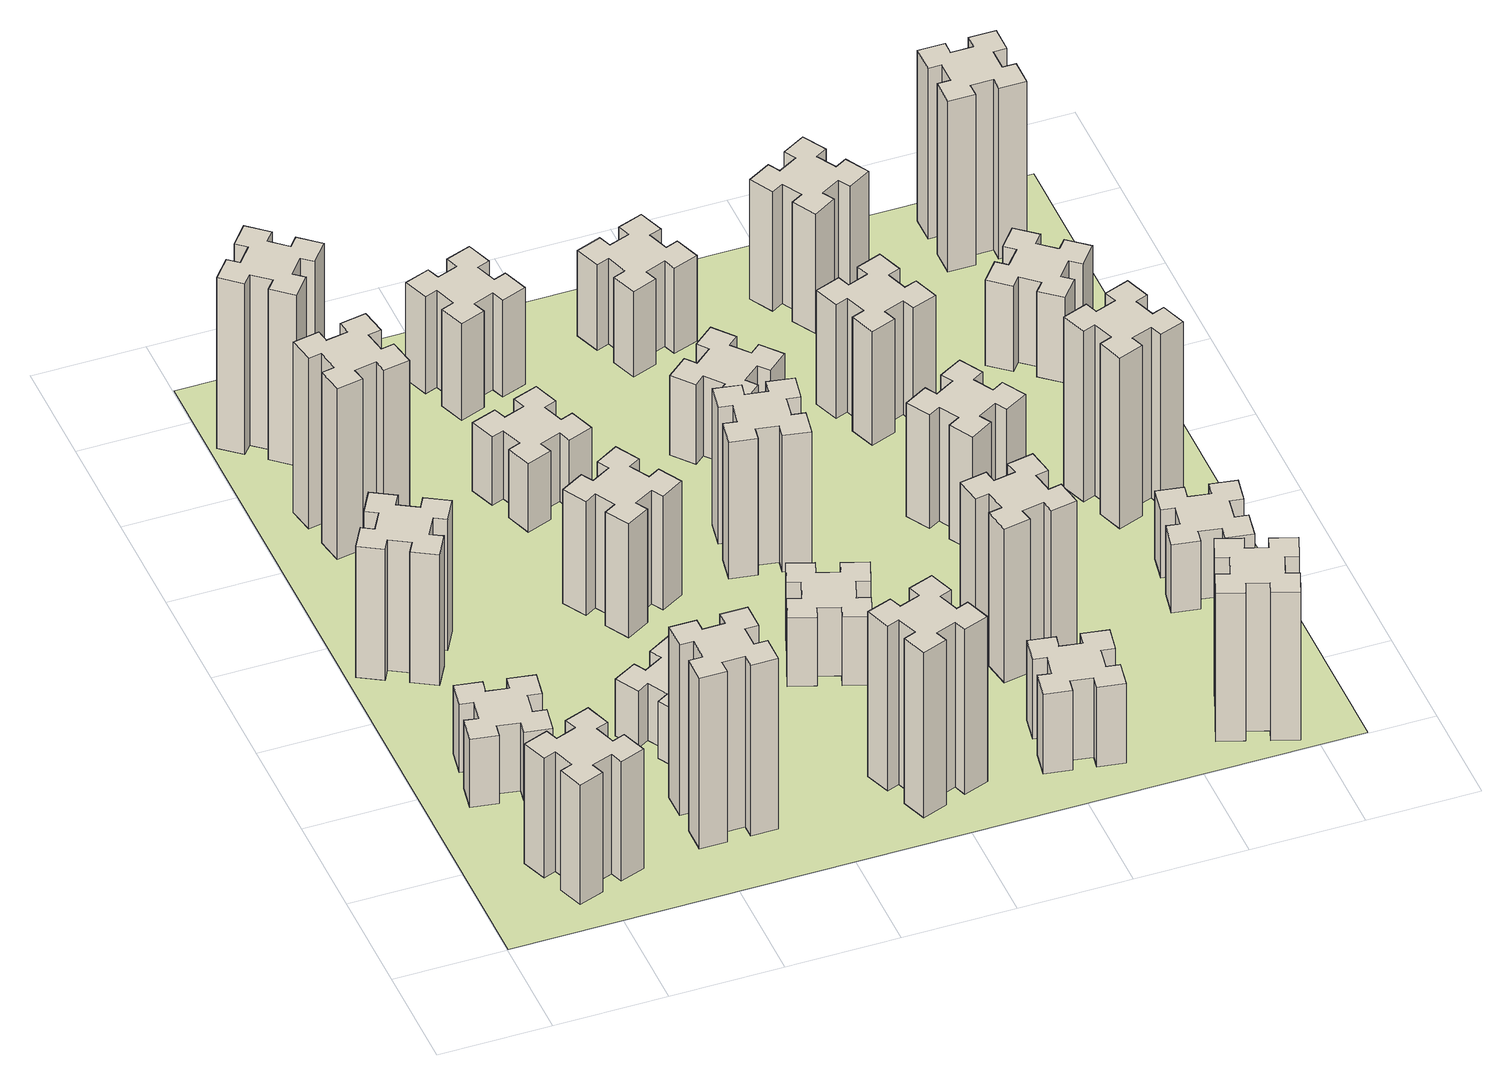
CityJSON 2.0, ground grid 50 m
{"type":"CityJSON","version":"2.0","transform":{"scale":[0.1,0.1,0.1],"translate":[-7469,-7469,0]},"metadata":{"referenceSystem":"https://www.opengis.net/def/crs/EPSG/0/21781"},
"CityObjects":{
"building1":{"type":"Building","attributes":{"class":"1000","function":"1000","usage":"1000","yearOfConstruction":2016,"roofType":"1000","measuredHeight":63,"storeysAboveGround":30,"storeysBelowGround":0},"geometry":[{"type":"Solid","lod":"1","boundaries":[[[[0,1,2,3,4,5,6,7,8,9,10,11,12,13,14,15,16,17,18,19]],[[17,16,20,21]],[[16,15,22,20]],[[15,14,23,22]],[[14,13,24,23]],[[13,12,25,24]],[[12,11,26,25]],[[11,10,27,26]],[[10,9,28,27]],[[9,8,29,28]],[[8,7,30,29]],[[7,6,31,30]],[[6,5,32,31]],[[5,4,33,32]],[[4,3,34,33]],[[3,2,35,34]],[[2,1,36,35]],[[1,0,37,36]],[[0,19,38,37]],[[19,18,39,38]],[[18,17,21,39]],[[24,25,26,27,28,29,30,31,32,33,34,35,36,37,38,39,21,20,22,23]]]]}]},
"building2":{"type":"Building","attributes":{"class":"1000","function":"1000","usage":"1000","yearOfConstruction":2016,"roofType":"1000","measuredHeight":36,"storeysAboveGround":30,"storeysBelowGround":0},"geometry":[{"type":"Solid","lod":"1","boundaries":[[[[40,41,42,43,44,45,46,47,48,49,50,51,52,53,54,55,56,57,58,59]],[[57,56,60,61]],[[56,55,62,60]],[[55,54,63,62]],[[54,53,64,63]],[[53,52,65,64]],[[52,51,66,65]],[[51,50,67,66]],[[50,49,68,67]],[[49,48,69,68]],[[48,47,70,69]],[[47,46,71,70]],[[46,45,72,71]],[[45,44,73,72]],[[44,43,74,73]],[[43,42,75,74]],[[42,41,76,75]],[[41,40,77,76]],[[40,59,78,77]],[[59,58,79,78]],[[58,57,61,79]],[[64,65,66,67,68,69,70,71,72,73,74,75,76,77,78,79,61,60,62,63]]]]}]},
"building3":{"type":"Building","attributes":{"class":"1000","function":"1000","usage":"1000","yearOfConstruction":2016,"roofType":"1000","measuredHeight":69,"storeysAboveGround":30,"storeysBelowGround":0},"geometry":[{"type":"Solid","lod":"1","boundaries":[[[[80,81,82,83,84,85,86,87,88,89,90,91,92,93,94,95,96,97,98,99]],[[97,96,100,101]],[[96,95,102,100]],[[95,94,103,102]],[[94,93,104,103]],[[93,92,105,104]],[[92,91,106,105]],[[91,90,107,106]],[[90,89,108,107]],[[89,88,109,108]],[[88,87,110,109]],[[87,86,111,110]],[[86,85,112,111]],[[85,84,113,112]],[[84,83,114,113]],[[83,82,115,114]],[[82,81,116,115]],[[81,80,117,116]],[[80,99,118,117]],[[99,98,119,118]],[[98,97,101,119]],[[104,105,106,107,108,109,110,111,112,113,114,115,116,117,118,119,101,100,102,103]]]]}]},
"building4":{"type":"Building","attributes":{"class":"1000","function":"1000","usage":"1000","yearOfConstruction":2016,"roofType":"1000","measuredHeight":90,"storeysAboveGround":30,"storeysBelowGround":0},"geometry":[{"type":"Solid","lod":"1","boundaries":[[[[120,121,122,123,124,125,126,127,128,129,130,131,132,133,134,135,136,137,138,139]],[[137,136,140,141]],[[136,135,142,140]],[[135,134,143,142]],[[134,133,144,143]],[[133,132,145,144]],[[132,131,146,145]],[[131,130,147,146]],[[130,129,148,147]],[[129,128,149,148]],[[128,127,150,149]],[[127,126,151,150]],[[126,125,152,151]],[[125,124,153,152]],[[124,123,154,153]],[[123,122,155,154]],[[122,121,156,155]],[[121,120,157,156]],[[120,139,158,157]],[[139,138,159,158]],[[138,137,141,159]],[[144,145,146,147,148,149,150,151,152,153,154,155,156,157,158,159,141,140,142,143]]]]}]},
"building5":{"type":"Building","attributes":{"class":"1000","function":"1000","usage":"1000","yearOfConstruction":2016,"roofType":"1000","measuredHeight":90,"storeysAboveGround":30,"storeysBelowGround":0},"geometry":[{"type":"Solid","lod":"1","boundaries":[[[[160,161,162,163,164,165,166,167,168,169,170,171,172,173,174,175,176,177,178,179]],[[177,176,180,181]],[[176,175,182,180]],[[175,174,183,182]],[[174,173,184,183]],[[173,172,185,184]],[[172,171,186,185]],[[171,170,187,186]],[[170,169,188,187]],[[169,168,189,188]],[[168,167,190,189]],[[167,166,191,190]],[[166,165,192,191]],[[165,164,193,192]],[[164,163,194,193]],[[163,162,195,194]],[[162,161,196,195]],[[161,160,197,196]],[[160,179,198,197]],[[179,178,199,198]],[[178,177,181,199]],[[184,185,186,187,188,189,190,191,192,193,194,195,196,197,198,199,181,180,182,183]]]]}]},
"building6":{"type":"Building","attributes":{"class":"1000","function":"1000","usage":"1000","yearOfConstruction":2016,"roofType":"1000","measuredHeight":90,"storeysAboveGround":30,"storeysBelowGround":0},"geometry":[{"type":"Solid","lod":"1","boundaries":[[[[200,201,202,203,204,205,206,207,208,209,210,211,212,213,214,215,216,217,218,219]],[[217,216,220,221]],[[216,215,222,220]],[[215,214,223,222]],[[214,213,224,223]],[[213,212,225,224]],[[212,211,226,225]],[[211,210,227,226]],[[210,209,228,227]],[[209,208,229,228]],[[208,207,230,229]],[[207,206,231,230]],[[206,205,232,231]],[[205,204,233,232]],[[204,203,234,233]],[[203,202,235,234]],[[202,201,236,235]],[[201,200,237,236]],[[200,219,238,237]],[[219,218,239,238]],[[218,217,221,239]],[[224,225,226,227,228,229,230,231,232,233,234,235,236,237,238,239,221,220,222,223]]]]}]},
"building7":{"type":"Building","attributes":{"class":"1000","function":"1000","usage":"1000","yearOfConstruction":2016,"roofType":"1000","measuredHeight":30,"storeysAboveGround":30,"storeysBelowGround":0},"geometry":[{"type":"Solid","lod":"1","boundaries":[[[[240,241,242,243,244,245,246,247,248,249,250,251,252,253,254,255,256,257,258,259]],[[257,256,260,261]],[[256,255,262,260]],[[255,254,263,262]],[[254,253,264,263]],[[253,252,265,264]],[[252,251,266,265]],[[251,250,267,266]],[[250,249,268,267]],[[249,248,269,268]],[[248,247,270,269]],[[247,246,271,270]],[[246,245,272,271]],[[245,244,273,272]],[[244,243,274,273]],[[243,242,275,274]],[[242,241,276,275]],[[241,240,277,276]],[[240,259,278,277]],[[259,258,279,278]],[[258,257,261,279]],[[264,265,266,267,268,269,270,271,272,273,274,275,276,277,278,279,261,260,262,263]]]]}]},
"building8":{"type":"Building","attributes":{"class":"1000","function":"1000","usage":"1000","yearOfConstruction":2016,"roofType":"1000","measuredHeight":60,"storeysAboveGround":30,"storeysBelowGround":0},"geometry":[{"type":"Solid","lod":"1","boundaries":[[[[280,281,282,283,284,285,286,287,288,289,290,291,292,293,294,295,296,297,298,299]],[[297,296,300,301]],[[296,295,302,300]],[[295,294,303,302]],[[294,293,304,303]],[[293,292,305,304]],[[292,291,306,305]],[[291,290,307,306]],[[290,289,308,307]],[[289,288,309,308]],[[288,287,310,309]],[[287,286,311,310]],[[286,285,312,311]],[[285,284,313,312]],[[284,283,314,313]],[[283,282,315,314]],[[282,281,316,315]],[[281,280,317,316]],[[280,299,318,317]],[[299,298,319,318]],[[298,297,301,319]],[[304,305,306,307,308,309,310,311,312,313,314,315,316,317,318,319,301,300,302,303]]]]}]},
"building9":{"type":"Building","attributes":{"class":"1000","function":"1000","usage":"1000","yearOfConstruction":2016,"roofType":"1000","measuredHeight":36,"storeysAboveGround":30,"storeysBelowGround":0},"geometry":[{"type":"Solid","lod":"1","boundaries":[[[[320,321,322,323,324,325,326,327,328,329,330,331,332,333,334,335,336,337,338,339]],[[337,336,340,341]],[[336,335,342,340]],[[335,334,343,342]],[[334,333,344,343]],[[333,332,345,344]],[[332,331,346,345]],[[331,330,347,346]],[[330,329,348,347]],[[329,328,349,348]],[[328,327,350,349]],[[327,326,351,350]],[[326,325,352,351]],[[325,324,353,352]],[[324,323,354,353]],[[323,322,355,354]],[[322,321,356,355]],[[321,320,357,356]],[[320,339,358,357]],[[339,338,359,358]],[[338,337,341,359]],[[344,345,346,347,348,349,350,351,352,353,354,355,356,357,358,359,341,340,342,343]]]]}]},
"building10":{"type":"Building","attributes":{"class":"1000","function":"1000","usage":"1000","yearOfConstruction":2016,"roofType":"1000","measuredHeight":87,"storeysAboveGround":30,"storeysBelowGround":0},"geometry":[{"type":"Solid","lod":"1","boundaries":[[[[360,361,362,363,364,365,366,367,368,369,370,371,372,373,374,375,376,377,378,379]],[[377,376,380,381]],[[376,375,382,380]],[[375,374,383,382]],[[374,373,384,383]],[[373,372,385,384]],[[372,371,386,385]],[[371,370,387,386]],[[370,369,388,387]],[[369,368,389,388]],[[368,367,390,389]],[[367,366,391,390]],[[366,365,392,391]],[[365,364,393,392]],[[364,363,394,393]],[[363,362,395,394]],[[362,361,396,395]],[[361,360,397,396]],[[360,379,398,397]],[[379,378,399,398]],[[378,377,381,399]],[[384,385,386,387,388,389,390,391,392,393,394,395,396,397,398,399,381,380,382,383]]]]}]},
"building11":{"type":"Building","attributes":{"class":"1000","function":"1000","usage":"1000","yearOfConstruction":2016,"roofType":"1000","measuredHeight":51,"storeysAboveGround":30,"storeysBelowGround":0},"geometry":[{"type":"Solid","lod":"1","boundaries":[[[[400,401,402,403,404,405,406,407,408,409,410,411,412,413,414,415,416,417,418,419]],[[417,416,420,421]],[[416,415,422,420]],[[415,414,423,422]],[[414,413,424,423]],[[413,412,425,424]],[[412,411,426,425]],[[411,410,427,426]],[[410,409,428,427]],[[409,408,429,428]],[[408,407,430,429]],[[407,406,431,430]],[[406,405,432,431]],[[405,404,433,432]],[[404,403,434,433]],[[403,402,435,434]],[[402,401,436,435]],[[401,400,437,436]],[[400,419,438,437]],[[419,418,439,438]],[[418,417,421,439]],[[424,425,426,427,428,429,430,431,432,433,434,435,436,437,438,439,421,420,422,423]]]]}]},
"building12":{"type":"Building","attributes":{"class":"1000","function":"1000","usage":"1000","yearOfConstruction":2016,"roofType":"1000","measuredHeight":36,"storeysAboveGround":30,"storeysBelowGround":0},"geometry":[{"type":"Solid","lod":"1","boundaries":[[[[440,441,442,443,444,445,446,447,448,449,450,451,452,453,454,455,456,457,458,459]],[[457,456,460,461]],[[456,455,462,460]],[[455,454,463,462]],[[454,453,464,463]],[[453,452,465,464]],[[452,451,466,465]],[[451,450,467,466]],[[450,449,468,467]],[[449,448,469,468]],[[448,447,470,469]],[[447,446,471,470]],[[446,445,472,471]],[[445,444,473,472]],[[444,443,474,473]],[[443,442,475,474]],[[442,441,476,475]],[[441,440,477,476]],[[440,459,478,477]],[[459,458,479,478]],[[458,457,461,479]],[[464,465,466,467,468,469,470,471,472,473,474,475,476,477,478,479,461,460,462,463]]]]}]},
"building13":{"type":"Building","attributes":{"class":"1000","function":"1000","usage":"1000","yearOfConstruction":2016,"roofType":"1000","measuredHeight":72,"storeysAboveGround":30,"storeysBelowGround":0},"geometry":[{"type":"Solid","lod":"1","boundaries":[[[[480,481,482,483,484,485,486,487,488,489,490,491,492,493,494,495,496,497,498,499]],[[497,496,500,501]],[[496,495,502,500]],[[495,494,503,502]],[[494,493,504,503]],[[493,492,505,504]],[[492,491,506,505]],[[491,490,507,506]],[[490,489,508,507]],[[489,488,509,508]],[[488,487,510,509]],[[487,486,511,510]],[[486,485,512,511]],[[485,484,513,512]],[[484,483,514,513]],[[483,482,515,514]],[[482,481,516,515]],[[481,480,517,516]],[[480,499,518,517]],[[499,498,519,518]],[[498,497,501,519]],[[504,505,506,507,508,509,510,511,512,513,514,515,516,517,518,519,501,500,502,503]]]]}]},
"building14":{"type":"Building","attributes":{"class":"1000","function":"1000","usage":"1000","yearOfConstruction":2016,"roofType":"1000","measuredHeight":42,"storeysAboveGround":30,"storeysBelowGround":0},"geometry":[{"type":"Solid","lod":"1","boundaries":[[[[520,521,522,523,524,525,526,527,528,529,530,531,532,533,534,535,536,537,538,539]],[[537,536,540,541]],[[536,535,542,540]],[[535,534,543,542]],[[534,533,544,543]],[[533,532,545,544]],[[532,531,546,545]],[[531,530,547,546]],[[530,529,548,547]],[[529,528,549,548]],[[528,527,550,549]],[[527,526,551,550]],[[526,525,552,551]],[[525,524,553,552]],[[524,523,554,553]],[[523,522,555,554]],[[522,521,556,555]],[[521,520,557,556]],[[520,539,558,557]],[[539,538,559,558]],[[538,537,541,559]],[[544,545,546,547,548,549,550,551,552,553,554,555,556,557,558,559,541,540,542,543]]]]}]},
"building15":{"type":"Building","attributes":{"class":"1000","function":"1000","usage":"1000","yearOfConstruction":2016,"roofType":"1000","measuredHeight":42,"storeysAboveGround":30,"storeysBelowGround":0},"geometry":[{"type":"Solid","lod":"1","boundaries":[[[[560,561,562,563,564,565,566,567,568,569,570,571,572,573,574,575,576,577,578,579]],[[577,576,580,581]],[[576,575,582,580]],[[575,574,583,582]],[[574,573,584,583]],[[573,572,585,584]],[[572,571,586,585]],[[571,570,587,586]],[[570,569,588,587]],[[569,568,589,588]],[[568,567,590,589]],[[567,566,591,590]],[[566,565,592,591]],[[565,564,593,592]],[[564,563,594,593]],[[563,562,595,594]],[[562,561,596,595]],[[561,560,597,596]],[[560,579,598,597]],[[579,578,599,598]],[[578,577,581,599]],[[584,585,586,587,588,589,590,591,592,593,594,595,596,597,598,599,581,580,582,583]]]]}]},
"building16":{"type":"Building","attributes":{"class":"1000","function":"1000","usage":"1000","yearOfConstruction":2016,"roofType":"1000","measuredHeight":45,"storeysAboveGround":30,"storeysBelowGround":0},"geometry":[{"type":"Solid","lod":"1","boundaries":[[[[600,601,602,603,604,605,606,607,608,609,610,611,612,613,614,615,616,617,618,619]],[[617,616,620,621]],[[616,615,622,620]],[[615,614,623,622]],[[614,613,624,623]],[[613,612,625,624]],[[612,611,626,625]],[[611,610,627,626]],[[610,609,628,627]],[[609,608,629,628]],[[608,607,630,629]],[[607,606,631,630]],[[606,605,632,631]],[[605,604,633,632]],[[604,603,634,633]],[[603,602,635,634]],[[602,601,636,635]],[[601,600,637,636]],[[600,619,638,637]],[[619,618,639,638]],[[618,617,621,639]],[[624,625,626,627,628,629,630,631,632,633,634,635,636,637,638,639,621,620,622,623]]]]}]},
"building17":{"type":"Building","attributes":{"class":"1000","function":"1000","usage":"1000","yearOfConstruction":2016,"roofType":"1000","measuredHeight":81,"storeysAboveGround":30,"storeysBelowGround":0},"geometry":[{"type":"Solid","lod":"1","boundaries":[[[[640,641,642,643,644,645,646,647,648,649,650,651,652,653,654,655,656,657,658,659]],[[657,656,660,661]],[[656,655,662,660]],[[655,654,663,662]],[[654,653,664,663]],[[653,652,665,664]],[[652,651,666,665]],[[651,650,667,666]],[[650,649,668,667]],[[649,648,669,668]],[[648,647,670,669]],[[647,646,671,670]],[[646,645,672,671]],[[645,644,673,672]],[[644,643,674,673]],[[643,642,675,674]],[[642,641,676,675]],[[641,640,677,676]],[[640,659,678,677]],[[659,658,679,678]],[[658,657,661,679]],[[664,665,666,667,668,669,670,671,672,673,674,675,676,677,678,679,661,660,662,663]]]]}]},
"building18":{"type":"Building","attributes":{"class":"1000","function":"1000","usage":"1000","yearOfConstruction":2016,"roofType":"1000","measuredHeight":60,"storeysAboveGround":30,"storeysBelowGround":0},"geometry":[{"type":"Solid","lod":"1","boundaries":[[[[680,681,682,683,684,685,686,687,688,689,690,691,692,693,694,695,696,697,698,699]],[[697,696,700,701]],[[696,695,702,700]],[[695,694,703,702]],[[694,693,704,703]],[[693,692,705,704]],[[692,691,706,705]],[[691,690,707,706]],[[690,689,708,707]],[[689,688,709,708]],[[688,687,710,709]],[[687,686,711,710]],[[686,685,712,711]],[[685,684,713,712]],[[684,683,714,713]],[[683,682,715,714]],[[682,681,716,715]],[[681,680,717,716]],[[680,699,718,717]],[[699,698,719,718]],[[698,697,701,719]],[[704,705,706,707,708,709,710,711,712,713,714,715,716,717,718,719,701,700,702,703]]]]}]},
"building19":{"type":"Building","attributes":{"class":"1000","function":"1000","usage":"1000","yearOfConstruction":2016,"roofType":"1000","measuredHeight":60,"storeysAboveGround":30,"storeysBelowGround":0},"geometry":[{"type":"Solid","lod":"1","boundaries":[[[[720,721,722,723,724,725,726,727,728,729,730,731,732,733,734,735,736,737,738,739]],[[737,736,740,741]],[[736,735,742,740]],[[735,734,743,742]],[[734,733,744,743]],[[733,732,745,744]],[[732,731,746,745]],[[731,730,747,746]],[[730,729,748,747]],[[729,728,749,748]],[[728,727,750,749]],[[727,726,751,750]],[[726,725,752,751]],[[725,724,753,752]],[[724,723,754,753]],[[723,722,755,754]],[[722,721,756,755]],[[721,720,757,756]],[[720,739,758,757]],[[739,738,759,758]],[[738,737,741,759]],[[744,745,746,747,748,749,750,751,752,753,754,755,756,757,758,759,741,740,742,743]]]]}]},
"building20":{"type":"Building","attributes":{"class":"1000","function":"1000","usage":"1000","yearOfConstruction":2016,"roofType":"1000","measuredHeight":78,"storeysAboveGround":30,"storeysBelowGround":0},"geometry":[{"type":"Solid","lod":"1","boundaries":[[[[760,761,762,763,764,765,766,767,768,769,770,771,772,773,774,775,776,777,778,779]],[[777,776,780,781]],[[776,775,782,780]],[[775,774,783,782]],[[774,773,784,783]],[[773,772,785,784]],[[772,771,786,785]],[[771,770,787,786]],[[770,769,788,787]],[[769,768,789,788]],[[768,767,790,789]],[[767,766,791,790]],[[766,765,792,791]],[[765,764,793,792]],[[764,763,794,793]],[[763,762,795,794]],[[762,761,796,795]],[[761,760,797,796]],[[760,779,798,797]],[[779,778,799,798]],[[778,777,781,799]],[[784,785,786,787,788,789,790,791,792,793,794,795,796,797,798,799,781,780,782,783]]]]}]},
"building21":{"type":"Building","attributes":{"class":"1000","function":"1000","usage":"1000","yearOfConstruction":2016,"roofType":"1000","measuredHeight":63,"storeysAboveGround":30,"storeysBelowGround":0},"geometry":[{"type":"Solid","lod":"1","boundaries":[[[[800,801,802,803,804,805,806,807,808,809,810,811,812,813,814,815,816,817,818,819]],[[817,816,820,821]],[[816,815,822,820]],[[815,814,823,822]],[[814,813,824,823]],[[813,812,825,824]],[[812,811,826,825]],[[811,810,827,826]],[[810,809,828,827]],[[809,808,829,828]],[[808,807,830,829]],[[807,806,831,830]],[[806,805,832,831]],[[805,804,833,832]],[[804,803,834,833]],[[803,802,835,834]],[[802,801,836,835]],[[801,800,837,836]],[[800,819,838,837]],[[819,818,839,838]],[[818,817,821,839]],[[824,825,826,827,828,829,830,831,832,833,834,835,836,837,838,839,821,820,822,823]]]]}]},
"building22":{"type":"Building","attributes":{"class":"1000","function":"1000","usage":"1000","yearOfConstruction":2016,"roofType":"1000","measuredHeight":36,"storeysAboveGround":30,"storeysBelowGround":0},"geometry":[{"type":"Solid","lod":"1","boundaries":[[[[840,841,842,843,844,845,846,847,848,849,850,851,852,853,854,855,856,857,858,859]],[[857,856,860,861]],[[856,855,862,860]],[[855,854,863,862]],[[854,853,864,863]],[[853,852,865,864]],[[852,851,866,865]],[[851,850,867,866]],[[850,849,868,867]],[[849,848,869,868]],[[848,847,870,869]],[[847,846,871,870]],[[846,845,872,871]],[[845,844,873,872]],[[844,843,874,873]],[[843,842,875,874]],[[842,841,876,875]],[[841,840,877,876]],[[840,859,878,877]],[[859,858,879,878]],[[858,857,861,879]],[[864,865,866,867,868,869,870,871,872,873,874,875,876,877,878,879,861,860,862,863]]]]}]},
"building23":{"type":"Building","attributes":{"class":"1000","function":"1000","usage":"1000","yearOfConstruction":2016,"roofType":"1000","measuredHeight":90,"storeysAboveGround":30,"storeysBelowGround":0},"geometry":[{"type":"Solid","lod":"1","boundaries":[[[[880,881,882,883,884,885,886,887,888,889,890,891,892,893,894,895,896,897,898,899]],[[897,896,900,901]],[[896,895,902,900]],[[895,894,903,902]],[[894,893,904,903]],[[893,892,905,904]],[[892,891,906,905]],[[891,890,907,906]],[[890,889,908,907]],[[889,888,909,908]],[[888,887,910,909]],[[887,886,911,910]],[[886,885,912,911]],[[885,884,913,912]],[[884,883,914,913]],[[883,882,915,914]],[[882,881,916,915]],[[881,880,917,916]],[[880,899,918,917]],[[899,898,919,918]],[[898,897,901,919]],[[904,905,906,907,908,909,910,911,912,913,914,915,916,917,918,919,901,900,902,903]]]]}]},
"building24":{"type":"Building","attributes":{"class":"1000","function":"1000","usage":"1000","yearOfConstruction":2016,"roofType":"1000","measuredHeight":45,"storeysAboveGround":30,"storeysBelowGround":0},"geometry":[{"type":"Solid","lod":"1","boundaries":[[[[920,921,922,923,924,925,926,927,928,929,930,931,932,933,934,935,936,937,938,939]],[[937,936,940,941]],[[936,935,942,940]],[[935,934,943,942]],[[934,933,944,943]],[[933,932,945,944]],[[932,931,946,945]],[[931,930,947,946]],[[930,929,948,947]],[[929,928,949,948]],[[928,927,950,949]],[[927,926,951,950]],[[926,925,952,951]],[[925,924,953,952]],[[924,923,954,953]],[[923,922,955,954]],[[922,921,956,955]],[[921,920,957,956]],[[920,939,958,957]],[[939,938,959,958]],[[938,937,941,959]],[[944,945,946,947,948,949,950,951,952,953,954,955,956,957,958,959,941,940,942,943]]]]}]},
"building25":{"type":"Building","attributes":{"class":"1000","function":"1000","usage":"1000","yearOfConstruction":2016,"roofType":"1000","measuredHeight":90,"storeysAboveGround":30,"storeysBelowGround":0},"geometry":[{"type":"Solid","lod":"1","boundaries":[[[[960,961,962,963,964,965,966,967,968,969,970,971,972,973,974,975,976,977,978,979]],[[977,976,980,981]],[[976,975,982,980]],[[975,974,983,982]],[[974,973,984,983]],[[973,972,985,984]],[[972,971,986,985]],[[971,970,987,986]],[[970,969,988,987]],[[969,968,989,988]],[[968,967,990,989]],[[967,966,991,990]],[[966,965,992,991]],[[965,964,993,992]],[[964,963,994,993]],[[963,962,995,994]],[[962,961,996,995]],[[961,960,997,996]],[[960,979,998,997]],[[979,978,999,998]],[[978,977,981,999]],[[984,985,986,987,988,989,990,991,992,993,994,995,996,997,998,999,981,980,982,983]]]]}]},
"landuse1":{"type":"LandUse","attributes":{"name":"plot1","function":"1010"},"geometry":[{"type":"MultiSurface","lod":"1","boundaries":[[[1000,1001,1002,1003]]]}]}
},
"vertices":[
[355,385,0],[389,291,0],[333,270,0],[374,157,0],[487,199,0],[466,255,0],[560,289,0],[580,233,0],[693,274,0],[652,387,0],[596,366,0],[562,460,0],[618,480,0],[577,593,0],[464,552,0],[485,496,0],[391,462,0],[370,518,0],[257,477,0],[299,364,0],[391,462,630],[370,518,630],[485,496,630],[464,552,630],[577,593,630],[618,480,630],[562,460,630],[596,366,630],[652,387,630],[693,274,630],[580,233,630],[560,289,630],[466,255,630],[487,199,630],[374,157,630],[333,270,630],[389,291,630],[355,385,630],[299,364,630],[257,477,630],
[307,916,0],[405,898,0],[395,839,0],[513,818,0],[534,937,0],[475,947,0],[492,1045,0],[551,1035,0],[572,1153,0],[454,1174,0],[444,1115,0],[345,1132,0],[356,1191,0],[237,1212,0],[217,1094,0],[276,1084,0],[258,985,0],[199,996,0],[178,877,0],[297,857,0],[258,985,360],[199,996,360],[276,1084,360],[217,1094,360],[237,1212,360],[356,1191,360],[345,1132,360],[444,1115,360],[454,1174,360],[572,1153,360],[551,1035,360],[492,1045,360],[475,947,360],[534,937,360],[513,818,360],[395,839,360],[405,898,360],[307,916,360],[297,857,360],[178,877,360],
[374,1926,0],[287,1976,0],[317,2028,0],[213,2088,0],[153,1984,0],[205,1954,0],[155,1867,0],[103,1897,0],[43,1793,0],[147,1733,0],[177,1785,0],[264,1735,0],[234,1683,0],[338,1623,0],[398,1727,0],[346,1757,0],[396,1844,0],[448,1814,0],[508,1918,0],[404,1978,0],[396,1844,690],[448,1814,690],[346,1757,690],[398,1727,690],[338,1623,690],[234,1683,690],[264,1735,690],[177,1785,690],[147,1733,690],[43,1793,690],[103,1897,690],[155,1867,690],[205,1954,690],[153,1984,690],[213,2088,690],[317,2028,690],[287,1976,690],[374,1926,690],[404,1978,690],[508,1918,690],
[405,2812,0],[307,2795,0],[297,2854,0],[178,2833,0],[199,2715,0],[258,2725,0],[276,2627,0],[217,2617,0],[237,2498,0],[356,2519,0],[345,2578,0],[444,2596,0],[454,2537,0],[572,2557,0],[551,2676,0],[492,2665,0],[475,2764,0],[534,2774,0],[513,2892,0],[395,2871,0],[475,2764,900],[534,2774,900],[492,2665,900],[551,2676,900],[572,2557,900],[454,2537,900],[444,2596,900],[345,2578,900],[356,2519,900],[237,2498,900],[217,2617,900],[276,2627,900],[258,2725,900],[199,2715,900],[178,2833,900],[297,2854,900],[307,2795,900],[405,2812,900],[395,2871,900],[513,2892,900],
[1165,585,0],[1065,585,0],[1065,645,0],[945,645,0],[945,525,0],[1005,525,0],[1005,425,0],[945,425,0],[945,305,0],[1065,305,0],[1065,365,0],[1165,365,0],[1165,305,0],[1285,305,0],[1285,425,0],[1225,425,0],[1225,525,0],[1285,525,0],[1285,645,0],[1165,645,0],[1225,525,900],[1285,525,900],[1225,425,900],[1285,425,900],[1285,305,900],[1165,305,900],[1165,365,900],[1065,365,900],[1065,305,900],[945,305,900],[945,425,900],[1005,425,900],[1005,525,900],[945,525,900],[945,645,900],[1065,645,900],[1065,585,900],[1165,585,900],[1165,645,900],[1285,645,900],
[384,3387,0],[308,3452,0],[346,3498,0],[254,3575,0],[177,3483,0],[223,3444,0],[159,3368,0],[113,3406,0],[36,3314,0],[128,3237,0],[166,3283,0],[243,3219,0],[204,3173,0],[296,3096,0],[373,3188,0],[327,3226,0],[392,3303,0],[438,3264,0],[515,3356,0],[423,3433,0],[392,3303,900],[438,3264,900],[327,3226,900],[373,3188,900],[296,3096,900],[204,3173,900],[243,3219,900],[166,3283,900],[128,3237,900],[36,3314,900],[113,3406,900],[159,3368,900],[223,3444,900],[177,3483,900],[254,3575,900],[346,3498,900],[308,3452,900],[384,3387,900],[423,3433,900],[515,3356,900],
[995,1004,0],[1045,917,0],[993,887,0],[1053,783,0],[1157,843,0],[1127,895,0],[1214,945,0],[1244,893,0],[1348,953,0],[1288,1057,0],[1236,1027,0],[1186,1114,0],[1238,1144,0],[1178,1248,0],[1074,1188,0],[1104,1136,0],[1017,1086,0],[987,1138,0],[883,1078,0],[943,974,0],[1017,1086,300],[987,1138,300],[1104,1136,300],[1074,1188,300],[1178,1248,300],[1238,1144,300],[1186,1114,300],[1236,1027,300],[1288,1057,300],[1348,953,300],[1244,893,300],[1214,945,300],[1127,895,300],[1157,843,300],[1053,783,300],[993,887,300],[1045,917,300],[995,1004,300],[943,974,300],[883,1078,300],
[1095,1844,0],[1145,1757,0],[1093,1727,0],[1153,1623,0],[1257,1683,0],[1227,1735,0],[1314,1785,0],[1344,1733,0],[1448,1793,0],[1388,1897,0],[1336,1867,0],[1286,1954,0],[1338,1984,0],[1278,2088,0],[1174,2028,0],[1204,1976,0],[1117,1926,0],[1087,1978,0],[983,1918,0],[1043,1814,0],[1117,1926,600],[1087,1978,600],[1204,1976,600],[1174,2028,600],[1278,2088,600],[1338,1984,600],[1286,1954,600],[1336,1867,600],[1388,1897,600],[1448,1793,600],[1344,1733,600],[1314,1785,600],[1227,1735,600],[1257,1683,600],[1153,1623,600],[1093,1727,600],[1145,1757,600],[1095,1844,600],[1043,1814,600],[983,1918,600],
[1125,2716,0],[1031,2682,0],[1010,2738,0],[897,2697,0],[939,2584,0],[995,2605,0],[1029,2511,0],[973,2490,0],[1014,2377,0],[1127,2419,0],[1106,2475,0],[1200,2509,0],[1220,2453,0],[1333,2494,0],[1292,2607,0],[1236,2586,0],[1202,2680,0],[1258,2700,0],[1217,2813,0],[1104,2772,0],[1202,2680,360],[1258,2700,360],[1236,2586,360],[1292,2607,360],[1333,2494,360],[1220,2453,360],[1200,2509,360],[1106,2475,360],[1127,2419,360],[1014,2377,360],[973,2490,360],[1029,2511,360],[995,2605,360],[939,2584,360],[897,2697,360],[1010,2738,360],[1031,2682,360],[1125,2716,360],[1104,2772,360],[1217,2813,360],
[1965,496,0],[1871,462,0],[1850,518,0],[1737,477,0],[1779,364,0],[1835,385,0],[1869,291,0],[1813,270,0],[1854,157,0],[1967,199,0],[1946,255,0],[2040,289,0],[2060,233,0],[2173,274,0],[2132,387,0],[2076,366,0],[2042,460,0],[2098,480,0],[2057,593,0],[1944,552,0],[2042,460,870],[2098,480,870],[2076,366,870],[2132,387,870],[2173,274,870],[2060,233,870],[2040,289,870],[1946,255,870],[1967,199,870],[1854,157,870],[1813,270,870],[1869,291,870],[1835,385,870],[1779,364,870],[1737,477,870],[1850,518,870],[1871,462,870],[1965,496,870],[1944,552,870],[2057,593,870],
[1125,3456,0],[1031,3422,0],[1010,3478,0],[897,3437,0],[939,3324,0],[995,3345,0],[1029,3251,0],[973,3230,0],[1014,3117,0],[1127,3159,0],[1106,3215,0],[1200,3249,0],[1220,3193,0],[1333,3234,0],[1292,3347,0],[1236,3326,0],[1202,3420,0],[1258,3440,0],[1217,3553,0],[1104,3512,0],[1202,3420,510],[1258,3440,510],[1236,3326,510],[1292,3347,510],[1333,3234,510],[1220,3193,510],[1200,3249,510],[1106,3215,510],[1127,3159,510],[1014,3117,510],[973,3230,510],[1029,3251,510],[995,3345,510],[939,3324,510],[897,3437,510],[1010,3478,510],[1031,3422,510],[1125,3456,510],[1104,3512,510],[1217,3553,510],
[1771,1129,0],[1865,1095,0],[1844,1039,0],[1957,997,0],[1998,1110,0],[1942,1131,0],[1976,1225,0],[2032,1204,0],[2073,1317,0],[1960,1358,0],[1940,1302,0],[1846,1336,0],[1867,1392,0],[1754,1433,0],[1713,1320,0],[1769,1300,0],[1735,1206,0],[1679,1227,0],[1637,1114,0],[1750,1073,0],[1735,1206,360],[1679,1227,360],[1769,1300,360],[1713,1320,360],[1754,1433,360],[1867,1392,360],[1846,1336,360],[1940,1302,360],[1960,1358,360],[2073,1317,360],[2032,1204,360],[1976,1225,360],[1942,1131,360],[1998,1110,360],[1957,997,360],[1844,1039,360],[1865,1095,360],[1771,1129,360],[1750,1073,360],[1637,1114,360],
[1924,2055,0],[1825,2072,0],[1836,2131,0],[1717,2152,0],[1697,2034,0],[1756,2024,0],[1738,1925,0],[1679,1936,0],[1658,1817,0],[1777,1797,0],[1787,1856,0],[1885,1838,0],[1875,1779,0],[1993,1758,0],[2014,1877,0],[1955,1887,0],[1972,1985,0],[2031,1975,0],[2052,2093,0],[1934,2114,0],[1972,1985,720],[2031,1975,720],[1955,1887,720],[2014,1877,720],[1993,1758,720],[1875,1779,720],[1885,1838,720],[1787,1856,720],[1777,1797,720],[1658,1817,720],[1679,1936,720],[1738,1925,720],[1756,2024,720],[1697,2034,720],[1717,2152,720],[1836,2131,720],[1825,2072,720],[1924,2055,720],[1934,2114,720],[2052,2093,720],
[2527,276,0],[2625,258,0],[2615,199,0],[2733,178,0],[2754,297,0],[2695,307,0],[2712,405,0],[2771,395,0],[2792,513,0],[2674,534,0],[2664,475,0],[2565,492,0],[2576,551,0],[2457,572,0],[2437,454,0],[2496,444,0],[2478,345,0],[2419,356,0],[2398,237,0],[2517,217,0],[2478,345,420],[2419,356,420],[2496,444,420],[2437,454,420],[2457,572,420],[2576,551,420],[2565,492,420],[2664,475,420],[2674,534,420],[2792,513,420],[2771,395,420],[2712,405,420],[2695,307,420],[2754,297,420],[2733,178,420],[2615,199,420],[2625,258,420],[2527,276,420],[2517,217,420],[2398,237,420],
[1988,2479,0],[2064,2543,0],[2103,2497,0],[2195,2574,0],[2118,2666,0],[2072,2628,0],[2007,2704,0],[2053,2743,0],[1976,2835,0],[1884,2758,0],[1923,2712,0],[1846,2647,0],[1808,2693,0],[1716,2616,0],[1793,2524,0],[1839,2563,0],[1903,2486,0],[1857,2448,0],[1934,2356,0],[2026,2433,0],[1903,2486,420],[1857,2448,420],[1839,2563,420],[1793,2524,420],[1716,2616,420],[1808,2693,420],[1846,2647,420],[1923,2712,420],[1884,2758,420],[1976,2835,420],[2053,2743,420],[2007,2704,420],[2072,2628,420],[2118,2666,420],[2195,2574,420],[2103,2497,420],[2064,2543,420],[1988,2479,420],[2026,2433,420],[1934,2356,420],
[1865,3456,0],[1771,3422,0],[1750,3478,0],[1637,3437,0],[1679,3324,0],[1735,3345,0],[1769,3251,0],[1713,3230,0],[1754,3117,0],[1867,3159,0],[1846,3215,0],[1940,3249,0],[1960,3193,0],[2073,3234,0],[2032,3347,0],[1976,3326,0],[1942,3420,0],[1998,3440,0],[1957,3553,0],[1844,3512,0],[1942,3420,450],[1998,3440,450],[1976,3326,450],[2032,3347,450],[2073,3234,450],[1960,3193,450],[1940,3249,450],[1846,3215,450],[1867,3159,450],[1754,3117,450],[1713,3230,450],[1769,3251,450],[1735,3345,450],[1679,3324,450],[1637,3437,450],[1750,3478,450],[1771,3422,450],[1865,3456,450],[1844,3512,450],[1957,3553,450],
[2625,1132,0],[2527,1115,0],[2517,1174,0],[2398,1153,0],[2419,1035,0],[2478,1045,0],[2496,947,0],[2437,937,0],[2457,818,0],[2576,839,0],[2565,898,0],[2664,916,0],[2674,857,0],[2792,877,0],[2771,996,0],[2712,985,0],[2695,1084,0],[2754,1094,0],[2733,1212,0],[2615,1191,0],[2695,1084,810],[2754,1094,810],[2712,985,810],[2771,996,810],[2792,877,810],[2674,857,810],[2664,916,810],[2565,898,810],[2576,839,810],[2457,818,810],[2437,937,810],[2496,947,810],[2478,1045,810],[2419,1035,810],[2398,1153,810],[2517,1174,810],[2527,1115,810],[2625,1132,810],[2615,1191,810],[2733,1212,810],
[2816,1867,0],[2766,1954,0],[2818,1984,0],[2758,2088,0],[2654,2028,0],[2684,1976,0],[2597,1926,0],[2567,1978,0],[2463,1918,0],[2523,1814,0],[2575,1844,0],[2625,1757,0],[2573,1727,0],[2633,1623,0],[2737,1683,0],[2707,1735,0],[2794,1785,0],[2824,1733,0],[2928,1793,0],[2868,1897,0],[2794,1785,600],[2824,1733,600],[2707,1735,600],[2737,1683,600],[2633,1623,600],[2573,1727,600],[2625,1757,600],[2575,1844,600],[2523,1814,600],[2463,1918,600],[2567,1978,600],[2597,1926,600],[2684,1976,600],[2654,2028,600],[2758,2088,600],[2818,1984,600],[2766,1954,600],[2816,1867,600],[2868,1897,600],[2928,1793,600],
[2586,2475,0],[2680,2509,0],[2700,2453,0],[2813,2494,0],[2772,2607,0],[2716,2586,0],[2682,2680,0],[2738,2700,0],[2697,2813,0],[2584,2772,0],[2605,2716,0],[2511,2682,0],[2490,2738,0],[2377,2697,0],[2419,2584,0],[2475,2605,0],[2509,2511,0],[2453,2490,0],[2494,2377,0],[2607,2419,0],[2509,2511,600],[2453,2490,600],[2475,2605,600],[2419,2584,600],[2377,2697,600],[2490,2738,600],[2511,2682,600],[2605,2716,600],[2584,2772,600],[2697,2813,600],[2738,2700,600],[2682,2680,600],[2716,2586,600],[2772,2607,600],[2813,2494,600],[2700,2453,600],[2680,2509,600],[2586,2475,600],[2607,2419,600],[2494,2377,600],
[3251,189,0],[3345,155,0],[3324,99,0],[3437,57,0],[3478,170,0],[3422,191,0],[3456,285,0],[3512,264,0],[3553,377,0],[3440,418,0],[3420,362,0],[3326,396,0],[3347,452,0],[3234,493,0],[3193,380,0],[3249,360,0],[3215,266,0],[3159,287,0],[3117,174,0],[3230,133,0],[3215,266,780],[3159,287,780],[3249,360,780],[3193,380,780],[3234,493,780],[3347,452,780],[3326,396,780],[3420,362,780],[3440,418,780],[3553,377,780],[3512,264,780],[3456,285,780],[3422,191,780],[3478,170,780],[3437,57,780],[3324,99,780],[3345,155,780],[3251,189,780],[3230,133,780],[3117,174,780],
[2716,3347,0],[2666,3434,0],[2718,3464,0],[2658,3568,0],[2554,3508,0],[2584,3456,0],[2497,3406,0],[2467,3458,0],[2363,3398,0],[2423,3294,0],[2475,3324,0],[2525,3237,0],[2473,3207,0],[2533,3103,0],[2637,3163,0],[2607,3215,0],[2694,3265,0],[2724,3213,0],[2828,3273,0],[2768,3377,0],[2694,3265,630],[2724,3213,630],[2607,3215,630],[2637,3163,630],[2533,3103,630],[2473,3207,630],[2525,3237,630],[2475,3324,630],[2423,3294,630],[2363,3398,630],[2467,3458,630],[2497,3406,630],[2584,3456,630],[2554,3508,630],[2658,3568,630],[2718,3464,630],[2666,3434,630],[2716,3347,630],[2768,3377,630],[2828,3273,630],
[3367,1016,0],[3465,998,0],[3455,939,0],[3573,918,0],[3594,1037,0],[3535,1047,0],[3552,1145,0],[3611,1135,0],[3632,1253,0],[3514,1274,0],[3504,1215,0],[3405,1232,0],[3416,1291,0],[3297,1312,0],[3277,1194,0],[3336,1184,0],[3318,1085,0],[3259,1096,0],[3238,977,0],[3357,957,0],[3318,1085,360],[3259,1096,360],[3336,1184,360],[3277,1194,360],[3297,1312,360],[3416,1291,360],[3405,1232,360],[3504,1215,360],[3514,1274,360],[3632,1253,360],[3611,1135,360],[3552,1145,360],[3535,1047,360],[3594,1037,360],[3573,918,360],[3455,939,360],[3465,998,360],[3367,1016,360],[3357,957,360],[3238,977,360],
[3456,1746,0],[3422,1840,0],[3478,1860,0],[3437,1973,0],[3324,1932,0],[3345,1876,0],[3251,1842,0],[3230,1898,0],[3117,1857,0],[3159,1744,0],[3215,1765,0],[3249,1671,0],[3193,1650,0],[3234,1537,0],[3347,1579,0],[3326,1635,0],[3420,1669,0],[3440,1613,0],[3553,1654,0],[3512,1767,0],[3420,1669,900],[3440,1613,900],[3326,1635,900],[3347,1579,900],[3234,1537,900],[3193,1650,900],[3249,1671,900],[3215,1765,900],[3159,1744,900],[3117,1857,900],[3230,1898,900],[3251,1842,900],[3345,1876,900],[3324,1932,900],[3437,1973,900],[3478,1860,900],[3422,1840,900],[3456,1746,900],[3512,1767,900],[3553,1654,900],
[3444,2747,0],[3368,2812,0],[3406,2858,0],[3314,2935,0],[3237,2843,0],[3283,2804,0],[3219,2728,0],[3173,2766,0],[3096,2674,0],[3188,2597,0],[3226,2643,0],[3303,2579,0],[3264,2533,0],[3356,2456,0],[3433,2548,0],[3387,2586,0],[3452,2663,0],[3498,2624,0],[3575,2716,0],[3483,2793,0],[3452,2663,450],[3498,2624,450],[3387,2586,450],[3433,2548,450],[3356,2456,450],[3264,2533,450],[3303,2579,450],[3226,2643,450],[3188,2597,450],[3096,2674,450],[3173,2766,450],[3219,2728,450],[3283,2804,450],[3237,2843,450],[3314,2935,450],[3406,2858,450],[3368,2812,450],[3444,2747,450],[3483,2793,450],[3575,2716,450],
[3285,3325,0],[3385,3325,0],[3385,3265,0],[3505,3265,0],[3505,3385,0],[3445,3385,0],[3445,3485,0],[3505,3485,0],[3505,3605,0],[3385,3605,0],[3385,3545,0],[3285,3545,0],[3285,3605,0],[3165,3605,0],[3165,3485,0],[3225,3485,0],[3225,3385,0],[3165,3385,0],[3165,3265,0],[3285,3265,0],[3225,3385,900],[3165,3385,900],[3225,3485,900],[3165,3485,900],[3165,3605,900],[3285,3605,900],[3285,3545,900],[3385,3545,900],[3385,3605,900],[3505,3605,900],[3505,3485,900],[3445,3485,900],[3445,3385,900],[3505,3385,900],[3505,3265,900],[3385,3265,900],[3385,3325,900],[3285,3325,900],[3285,3265,900],[3165,3265,900],
[5,3705,0],[3705,3705,0],[3705,5,0],[5,5,0]
]}
